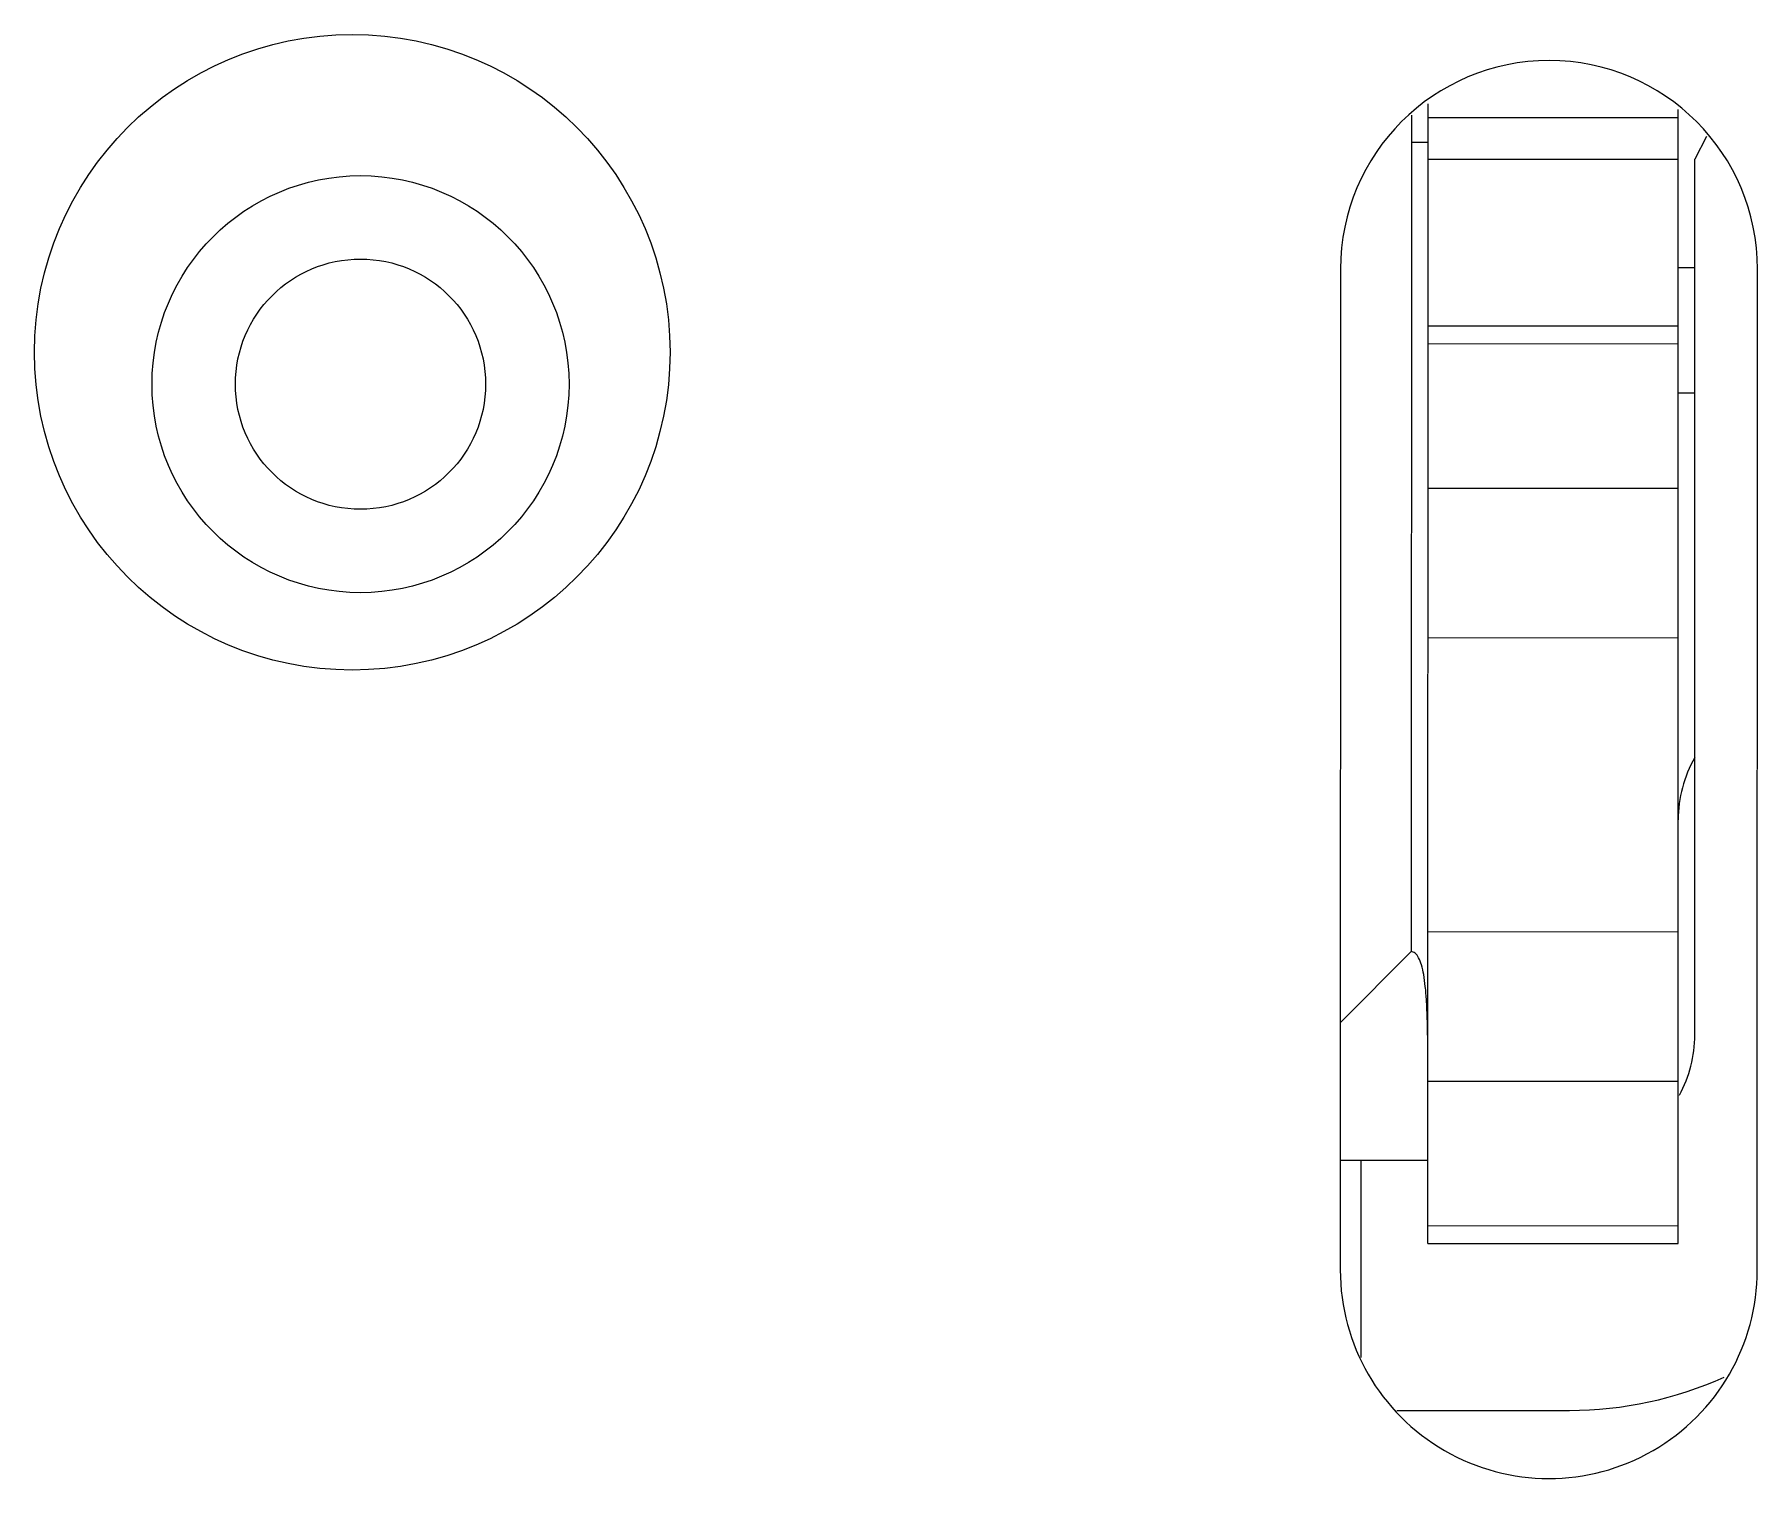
# Model space of a CAD drawing. Header units: inches. Extents: x -29 to 164, y -51 to 83.
# Drawn here: x 141.023 to 143.089, y 35.869 to 37.601 of the extents above; entities that cross this region are included whole.
import ezdxf

# ---------------------------------------------------------------- set-up
doc = ezdxf.new("R2010")
doc.units = ezdxf.units.IN
doc.header["$LTSCALE"] = 1.21
doc.header["$MEASUREMENT"] = 0
doc.layers.get('0').update_dxf_attribs({"linetype": 'CONTINUOUS'})

msp = doc.modelspace()

# ---------------------------------------------------------------- linework, layer by layer
at = {"color": 7, "linetype": 'Continuous'}
for p, q in [((142.6737, 37.5042), (142.6735, 36.5012)), ((142.6934, 36.1512), (142.6937, 37.5176)), ((142.6937, 37.5012), (142.9937, 37.5011)), ((142.9934, 36.1511), (142.9937, 37.511)), ((143.0273, 37.4783), (143.0137, 37.4511)), ((142.6937, 37.4712), (142.6737, 37.4712)), ((142.6937, 37.4512), (142.9937, 37.4511)), ((143.0135, 36.4011), (143.0137, 37.4511)), ((142.5887, 37.3195), (142.5884, 36.1195)), ((143.0136, 37.3211), (142.9936, 37.3211)), ((143.0884, 36.1194), (143.0887, 37.3194)), ((142.9936, 37.2511), (142.6936, 37.2512)), ((142.6936, 37.2301), (142.9936, 37.23)), ((142.9936, 37.1711), (143.0136, 37.1711)), ((142.9936, 37.0564), (142.6936, 37.0565)), ((142.6936, 36.8776), (142.9936, 36.8775)), ((142.9935, 36.5247), (142.6935, 36.5248)), ((142.5885, 36.4163), (142.6735, 36.5012)), ((142.6934, 36.3459), (142.9934, 36.3459)), ((142.5885, 36.2512), (142.6934, 36.2512)), ((142.6134, 36.0147), (142.6134, 36.2512)), ((142.9934, 36.1722), (142.6934, 36.1723)), ((142.6934, 36.1512), (142.9934, 36.1511)), ((142.6563, 35.9512), (142.8634, 35.9512))]:
    msp.add_line(p, q, dxfattribs=at)
for centre, radius in [((141.4037, 37.2198), 0.381), ((141.4136, 37.1815), 0.25), ((141.4136, 37.1815), 0.15)]:
    msp.add_circle(centre, radius, dxfattribs=at)
for centre, radius, start, end in [((142.8387, 37.3195), 0.25, 359.988, 179.988), ((143.1435, 36.659), 0.15, 150.0838, 179.988), ((142.8635, 36.4012), 0.15, 331.2733, 359.988), ((142.8384, 36.1195), 0.25, 179.988, 359.988), ((142.8635, 36.4012), 0.45, 269.988, 294.3232)]:
    msp.add_arc(centre, radius, start, end, dxfattribs=at)
msp.add_open_spline([(142.6931, 36.4012), (142.6929, 36.4149), (142.6924, 36.4343), (142.6906, 36.4585), (142.6887, 36.4729), (142.6862, 36.4845), (142.683, 36.4933), (142.679, 36.4993), (142.675, 36.5011), (142.6733, 36.5012)], degree=3, knots=[0, 0, 0, 0, 0.388156, 0.549736, 0.68702, 0.799128, 0.885999, 0.950012, 1, 1, 1, 1], dxfattribs=at)

doc.saveas('drawing.dxf')
